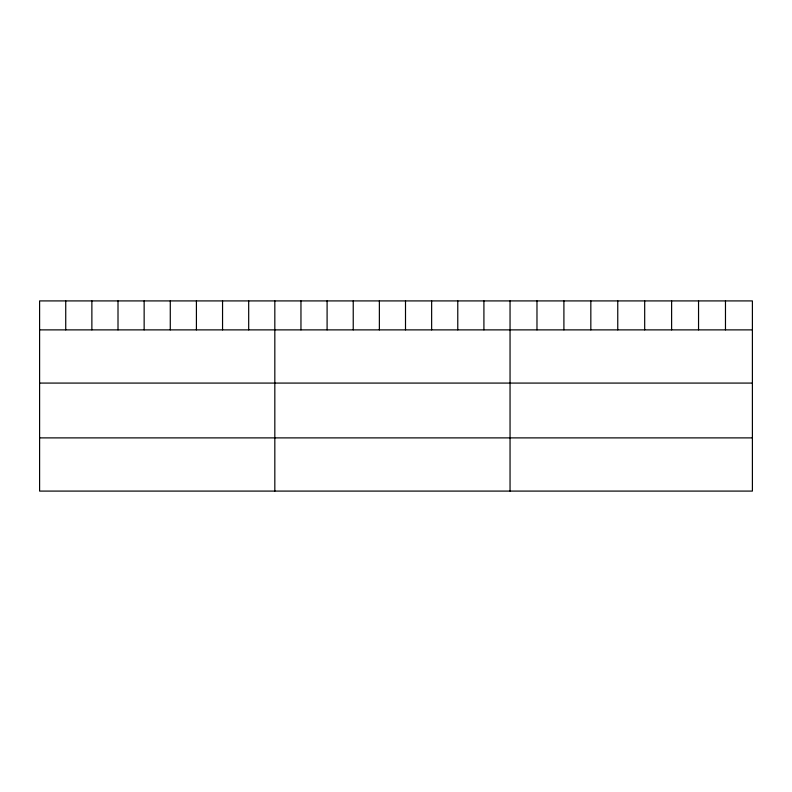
<?xml version="1.0" encoding="UTF-8"?>
<svg xmlns="http://www.w3.org/2000/svg" width="792" height="792" viewBox="0 0 792 792"><rect width="100%" height="100%" fill="white"/><g stroke="black" fill="none" stroke-linecap="round" stroke-linejoin="round"><path stroke-width="1.19" d="M752.4 329.878L752.4 491.089L39.6 491.089L39.6 300.911L752.4 300.911L752.4 329.878L39.6 329.878M39.6 383.08L752.4 383.08M39.6 437.887L752.4 437.887M725.472 300.911L725.472 329.878M698.544 300.911L698.544 329.878M671.616 300.911L671.616 329.878M644.688 300.911L644.688 329.878M617.76 300.911L617.76 329.878M590.832 300.911L590.832 329.878M563.904 300.911L563.904 329.878M536.976 300.911L536.976 329.878M510.048 300.911L510.048 491.089M483.912 300.911L483.912 329.878M457.776 300.911L457.776 329.878M431.64 300.911L431.64 329.878M405.504 300.911L405.504 329.878M379.368 300.911L379.368 329.878M353.232 300.911L353.232 329.878M327.096 300.911L327.096 329.878M300.96 300.911L300.96 329.878M274.824 300.911L274.824 491.089M248.688 300.911L248.688 329.878M222.552 300.911L222.552 329.878M196.416 300.911L196.416 329.878M170.28 300.911L170.28 329.878M144.144 300.911L144.144 329.878M118.008 300.911L118.008 329.878M91.872 300.911L91.872 329.878M65.736 300.911L65.736 329.878"/></g></svg>
